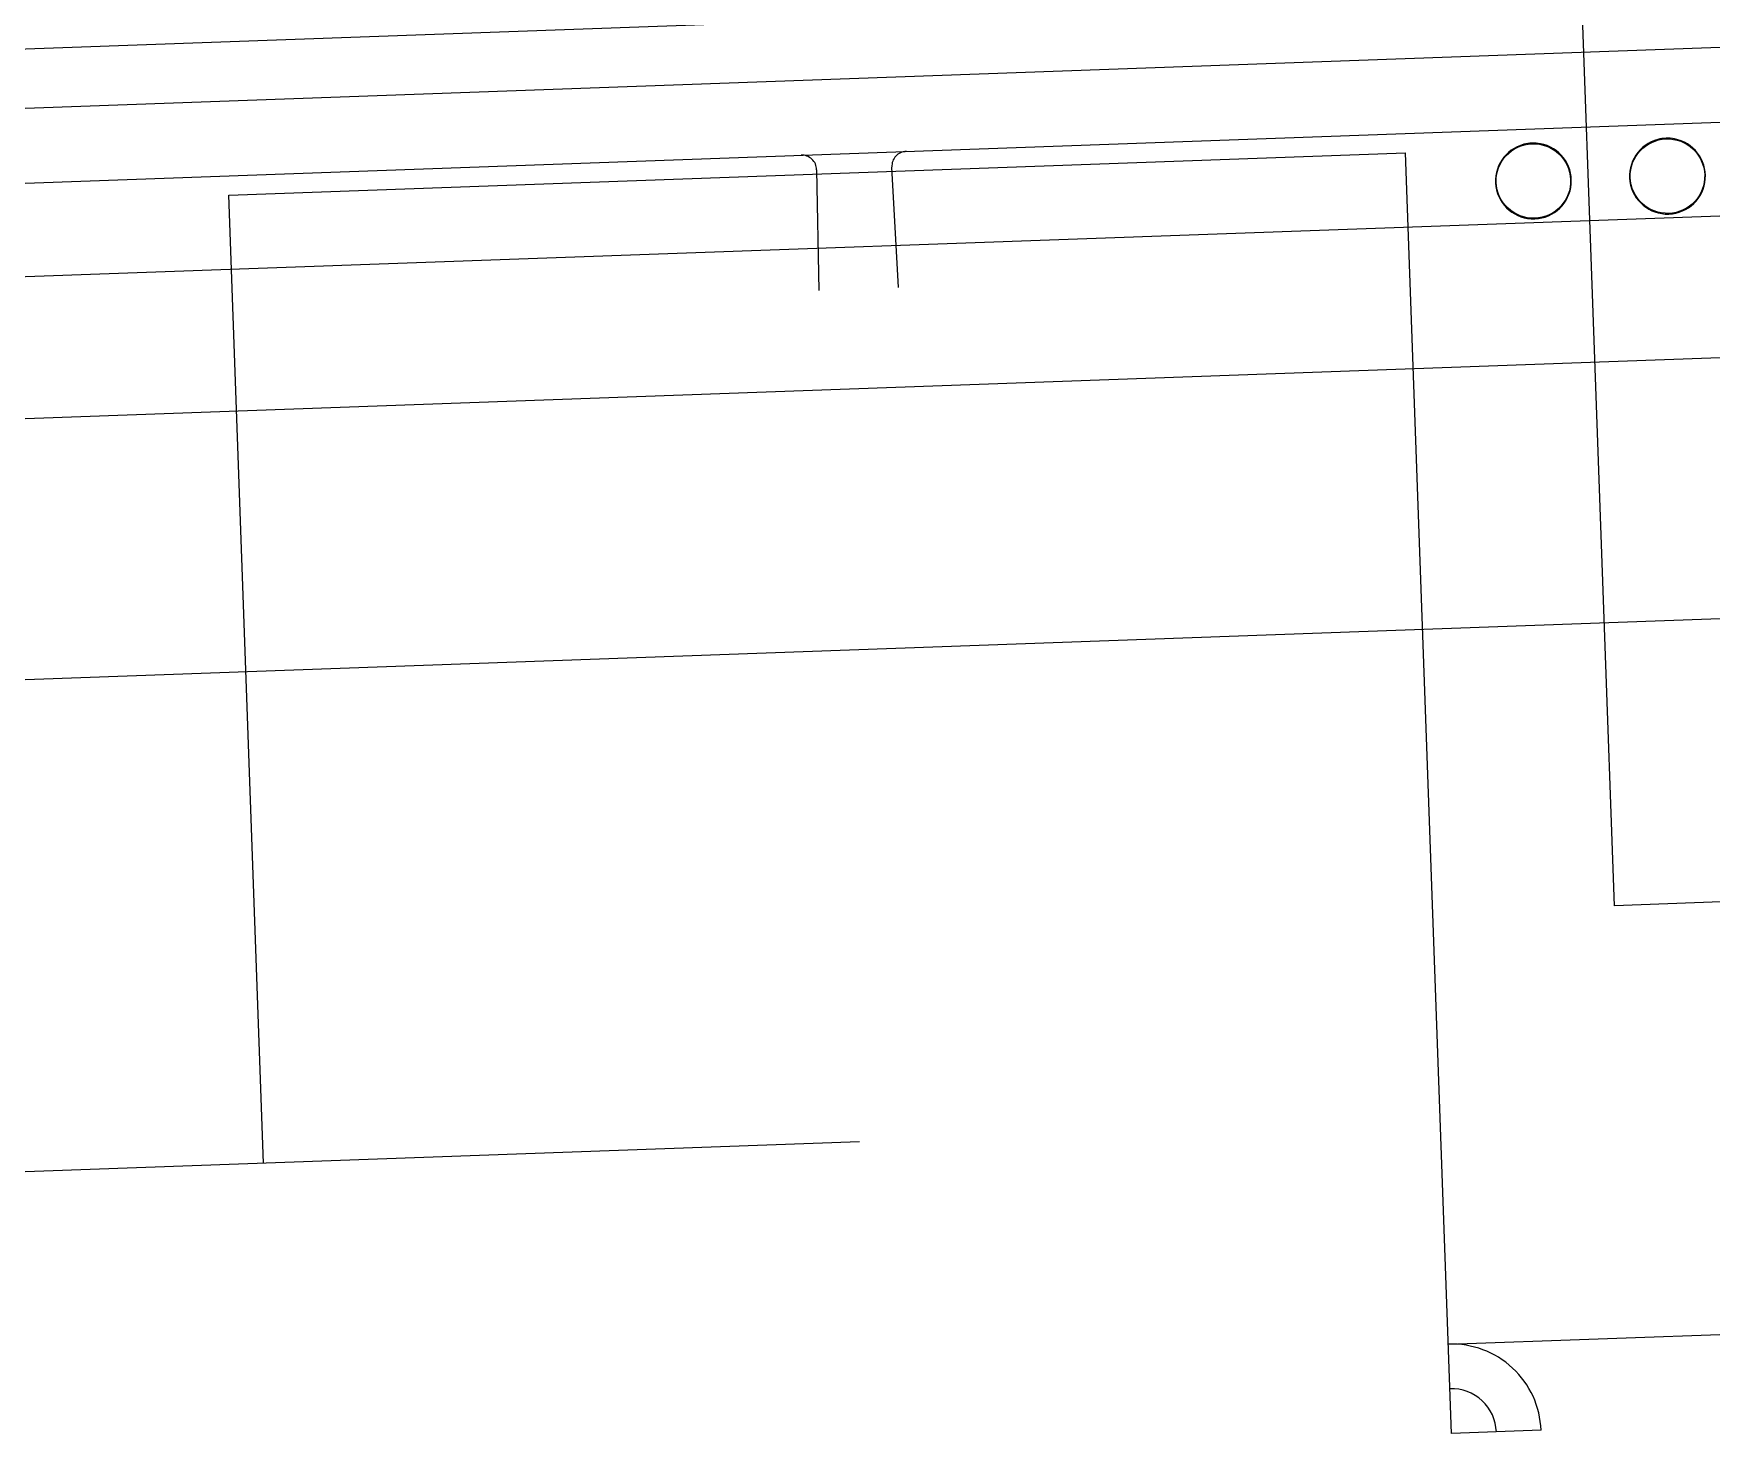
# Model space of a CAD drawing. Header units: millimetres. Extents: x 8884 to 18446, y 10737 to 16556.
# Drawn here: x 11240.74 to 11246.36, y 15454.24 to 15458.94 of the extents above; entities that cross this region are included whole.
import ezdxf

# ---------------------------------------------------------------- set-up
doc = ezdxf.new("R2010")
doc.units = ezdxf.units.MM
doc.layers.add('ZMATERIEL', color=7, linetype='Continuous')

msp = doc.modelspace()

# ---------------------------------------------------------------- linework, layer by layer
at = {"color": 252, "linetype": 'Continuous'}
for p, q in [((11246.0387, 15456.0112, 84.487), (11245.8177, 15462.1572, 84.487)), ((11225.8815, 15458.3533, 84.487), (11247.3177, 15459.1242, 84.487)), ((11247.079, 15458.9155, 84.487), (11226.3384, 15458.1696, 84.487)), ((11241.39, 15458.3957, 84.487), (11245.3375, 15458.5376, 84.487)), ((11245.492, 15454.2404, 84.487), (11245.3375, 15458.5376, 84.487)), ((11241.5068, 15455.1478, 84.487), (11241.39, 15458.3957, 84.487)), ((11247.3379, 15456.0579, 84.487), (11246.0387, 15456.0112, 84.487)), ((11237.7093, 15455.0112, 84.487), (11243.5056, 15455.2196, 84.487)), ((11245.4813, 15454.5402, 84.487), (11246.6305, 15454.5815, 84.487)), ((11245.7918, 15454.2512, 84.487), (11245.492, 15454.2404, 84.487))]:
    msp.add_line(p, q, dxfattribs=at)
for radius in [0.3, 0.15]:
    msp.add_arc((11245.492, 15454.2404, 84.487), radius, 2.0597, 92.0597, dxfattribs=at)
at = {"layer": 'ZMATERIEL', "color": 252, "linetype": 'Continuous'}
for p, q in [((11227.1224, 15457.9476, 84.487), (11247.5583, 15458.6825, 84.487)), ((11243.3619, 15458.4807, 84.487), (11243.3694, 15458.0754, 84.487)), ((11243.6361, 15458.085, 84.487), (11243.6144, 15458.4898, 84.487)), ((11238.7428, 15457.575, 84.487), (11247.6523, 15457.8954, 84.487)), ((11239.1904, 15456.7155, 84.487), (11247.4721, 15457.0134, 84.487))]:
    msp.add_line(p, q, dxfattribs=at)
at = {"layer": 'ZMATERIEL', "color": 252}
msp.add_line((11254.8403, 15458.6292, 84.487), (11189.8823, 15456.2931, 84.487), dxfattribs=at)
at = {"layer": 'ZMATERIEL', "color": 252, "linetype": 'Continuous'}
for centre, radius, start, end in [((11245.7662, 15458.443, 84.487), 0.1272, 79.4527, 104.6666), ((11246.2159, 15458.4592, 84.487), 0.1272, 79.4527, 104.6666), ((11243.3119, 15458.4798, 84.487), 0.05, 1.0597, 92.0597), ((11243.6643, 15458.4925, 84.487), 0.05, 92.0597, 183.0602)]:
    msp.add_arc(centre, radius, start, end, dxfattribs=at)
for centre in [(11245.7662, 15458.443, 84.487), (11246.2159, 15458.4591, 84.487)]:
    msp.add_ellipse(centre, major_axis=(0.0867, 0.0931), ratio=1, start_param=1.005373, end_param=6.848609, dxfattribs=at)
for centre in [(11245.7662, 15458.443, 84.487), (11246.2159, 15458.4591, 84.487)]:
    msp.add_ellipse(centre, major_axis=(-0.0045, 0.1249), ratio=1, dxfattribs=at)

doc.saveas('drawing.dxf')
